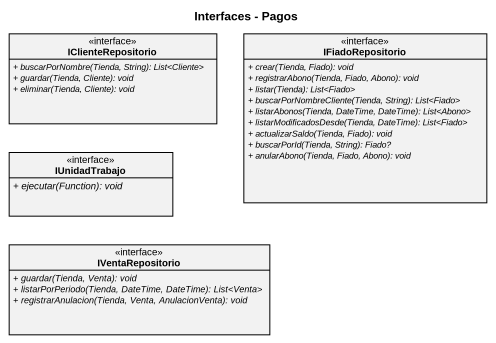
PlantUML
@startuml
title Interfaces - Pagos
hide circle
hide empty members
skinparam classAttributeIconSize 0
interface IClienteRepositorio {
  {abstract} + buscarPorNombre(Tienda, String): List<Cliente>
  {abstract} + guardar(Tienda, Cliente): void
  {abstract} + eliminar(Tienda, Cliente): void
}
interface IFiadoRepositorio {
  {abstract} + crear(Tienda, Fiado): void
  {abstract} + registrarAbono(Tienda, Fiado, Abono): void
  {abstract} + listar(Tienda): List<Fiado>
  {abstract} + buscarPorNombreCliente(Tienda, String): List<Fiado>
  {abstract} + listarAbonos(Tienda, DateTime, DateTime): List<Abono>
  {abstract} + listarModificadosDesde(Tienda, DateTime): List<Fiado>
  {abstract} + actualizarSaldo(Tienda, Fiado): void
  {abstract} + buscarPorId(Tienda, String): Fiado?
  {abstract} + anularAbono(Tienda, Fiado, Abono): void
}
interface IUnidadTrabajo {
  {abstract} + ejecutar(Function): void
}
interface IVentaRepositorio {
  {abstract} + guardar(Tienda, Venta): void
  {abstract} + listarPorPeriodo(Tienda, DateTime, DateTime): List<Venta>
  {abstract} + registrarAnulacion(Tienda, Venta, AnulacionVenta): void
}
@enduml
